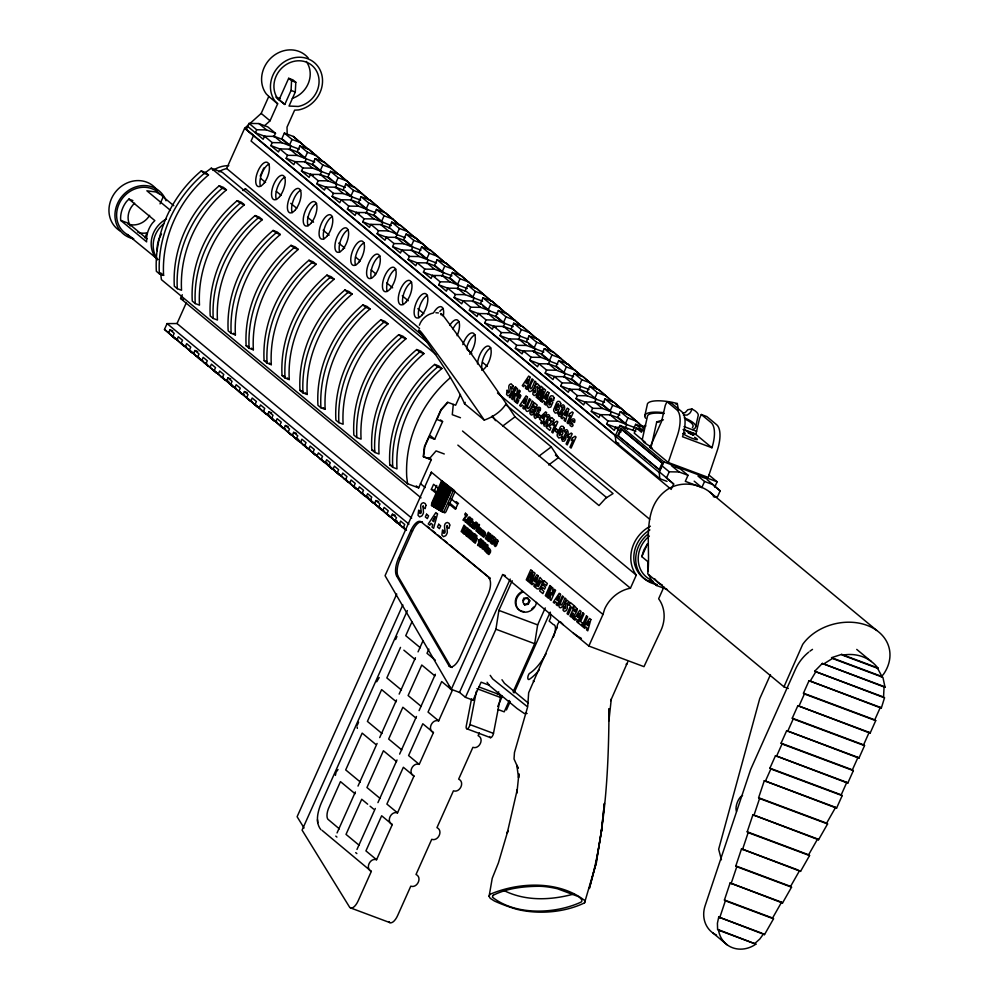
<?xml version="1.0" encoding="UTF-8"?>
<svg xmlns="http://www.w3.org/2000/svg" width="999" height="999" viewBox="0 0 999 999"><rect width="100%" height="100%" fill="white"/><g stroke="black" fill="none" stroke-linecap="round" stroke-linejoin="round"><path stroke-width="1.5" d="M320.841 829.645C314.885 822.127 317.894 811.325 321.178 803.271L407.367 610.576M608.866 719.28L609.015 708.691C608.716 768.993 605.706 830.181 589.31 888.523L596.391 862.374L601.61 829.744L604.407 803.371L601.248 832.417L601.61 829.744L595.766 864.834L596.391 862.374L584.552 902.859C564.572 912.562 537.986 914.747 516.096 909.115A55.807 12.85 14.1 0 1 494.393 900.998L490.259 898.351L489.085 896.39L492.232 878.296L498.414 862.886L507.929 830.594L507.205 833.178L517.295 789.422L516.908 793.044L518.893 773.813L518.543 777.734L516.808 765.172M608.891 720.878L611.288 699.05M288.674 78.297L292.919 79.883L295.804 82.28L295.292 92.033L289.023 106.056L298.264 106.456A24.026 21.516 -50.3 0 0 318.356 75.674A24.026 21.516 -50.3 0 0 287.15 63.998A24.026 21.516 -50.3 0 0 277.884 98.839L284.79 104.47L291.059 90.447L291.558 80.694L288.674 78.297L279.083 99.738M884.502 697.839L883.553 697.04L884.09 686.538L822.339 663.436L814.672 671.278L884.502 697.839L881.305 708.141L809.04 680.681L803.458 693.181L804.407 693.968L875.711 720.641L870.129 733.141L797.864 705.681L792.269 718.181L793.218 718.968L864.535 745.641L858.94 758.141L786.675 730.681L781.093 743.181L782.042 743.968L853.346 770.641L847.764 783.141L775.499 755.681L769.904 768.181L770.853 768.968L842.169 795.641L836.575 808.141L764.31 780.681L758.616 797.726L759.565 798.513L827.572 823.95L818.556 839.759L752.921 814.772L747.215 831.817L748.164 832.604L809.552 855.569L800.549 871.378L741.52 848.863L735.826 865.921L736.775 866.707L791.533 887.187L782.529 902.996L730.119 882.966L724.425 900.012L725.374 900.798L773.526 918.805L764.51 934.614L718.731 917.057L717.419 923.226L717.594 929.382L718.543 930.169L755.881 944.13L717.594 929.382M441.67 480.781L441.483 483.191L452.559 489.81A2.485 1.049 -69.5 0 1 452.397 492.744L444.455 510.514A2.51 1.074 -69.5 0 1 442.582 512.087L431.518 505.469L431.705 503.059L441.67 480.781L454.345 490.472A2.485 1.049 -69.5 0 1 454.183 493.419L446.241 511.176A2.51 1.074 -69.5 0 1 444.38 512.749L442.195 510.951M335.402 775.386L336.051 772.202L338.024 769.53M644.742 416.121L647.265 404.782A26.074 7.355 12.6 0 1 672.627 402.397L677.31 403.521L678.446 410.202M453.296 404.47L452.272 414.672L460.477 417.744M489.423 685.289L481.118 682.18L473.064 700.187L465.459 697.339L495.929 629.22L498.888 610.401L512.187 580.681M513.099 691.97L534.677 643.718L537.649 624.887L545.242 607.916M473.064 700.187L471.516 698.9L466.246 726.111A3.696 1.573 -69.5 0 0 467.432 728.771A3.696 1.573 -69.5 0 0 469.942 724.587L476.386 691.271M489.697 736.525A3.696 1.573 -69.5 0 0 491.471 737.262A3.696 1.573 -69.5 0 0 493.481 733.391L500.424 697.452A3.696 1.573 -69.5 0 0 499.25 694.792M651.448 445.629L656.743 421.89L663.411 419.805M695.754 426.461L698.276 415.122A26.074 7.355 12.6 0 0 694.792 410.651L691.882 408.953L687.824 409.727L685.289 412.512L682.654 413.249M584.552 902.859L585.027 900.748C559.165 880.394 519.03 881.842 489.922 894.367L489.085 896.39M711.925 447.752L695.841 434.403L699.6 418.294L701.298 414.498L706.83 416.571L716.658 424.725A26.523 11.276 -69.5 0 1 717.145 450.824L708.154 477.397L668.269 462.487L649.974 447.315L661.638 421.241L665.259 405.457L666.957 401.66L671.902 403.509L681.743 411.663A26.523 11.276 -69.5 0 1 683.104 434.927L682.529 436.75L711.925 447.752L712.499 445.929A26.523 11.276 -69.5 0 0 711.138 422.652L701.298 414.498M430.532 474.862L431.356 472.177L602.971 614.46L588.848 646.041L643.98 666.658L661.088 630.094A33.279 29.795 -50.3 0 0 658.641 598.751L663.91 586.975M602.971 614.46L604.67 608.99A33.279 29.795 -50.3 0 1 630.431 588.199L636.288 575.112A33.279 29.795 -50.3 0 1 650.361 526.186M641.795 556.63L643.868 549.925L647.527 543.806L641.795 556.63L648.126 561.888A27.373 24.513 -50.3 0 0 648.126 571.391M357.242 725.274L358.591 722.252M376.698 681.793L379.183 677.534M395.579 639.56L396.94 636.525M719.68 917.844L725.374 900.798M731.068 883.753L736.775 866.707M742.469 849.662L748.164 832.604M753.87 815.559L759.565 798.513M668.269 462.487L677.272 435.901A26.523 11.276 -69.5 0 0 676.785 409.802L666.957 401.66M419.368 325.224C421.441 319.093 426.96 314.335 433.291 313.037M610.639 700.724L627.734 661.95M788.336 688.461L783.953 686.825L802.684 644.392A47.54 36.551 -13.9 0 1 867.132 625.386A47.54 36.551 -13.9 0 1 883.303 674.537L881.081 676.698M557.03 627.409L528.658 692.744L527.709 706.693L514.46 752.534L514.023 758.965L518.181 768.293L517.257 766.208M144.867 237.824L146.741 233.629M160.04 203.883L163.174 196.903L161.239 194.942L155.856 191.983L146.865 190.797L170.454 210.352M218.831 171.865A33.279 29.795 -50.3 0 1 222.59 169.818L226.648 168.494L244.63 128.297L261.189 113.424L268.781 96.453L266.159 93.794A27.735 24.825 -50.3 0 1 272.327 56.756A27.735 24.825 -50.3 0 1 308.304 58.104M671.266 489.423L251.086 141.034L253.496 135.652L246.366 129.458L249.063 123.414L258.903 123.564L267.832 126.91L275.499 133.267L273.876 136.888M177.847 339.822L175.3 338.873L164.473 329.42L167.083 323.601L177.023 323.539L411.688 518.106M421.016 497.852L180.594 298.501L182.28 294.742M275.499 133.267L266.558 129.92L256.718 129.77L255.369 132.78L265.534 136.588M175.3 338.873L168.606 332.842L169.955 329.82L172.79 330.881M177.023 323.539L186.164 303.097M186.189 346.74L183.641 345.791L172.827 336.338L174.176 333.316L169.955 329.82M264.585 125.699L270.055 120.792L277.647 103.809L275.025 101.149A27.735 24.825 -50.3 0 1 285.702 60.951A27.735 24.825 -50.3 0 1 321.715 74.425A27.735 24.825 -50.3 0 1 298.539 109.94L294.618 110.165L287.025 127.135L287.163 134.141M299.225 149.188L282.043 142.757L274.388 136.401L264.548 136.251L263.199 139.273L247.877 126.573M183.641 345.791L176.948 339.76L178.297 336.738L182.517 340.234L181.169 343.256L191.983 352.709L194.543 353.658M304.67 162.425L306.293 158.804L298.639 152.447L289.698 149.101L279.857 148.951L278.509 151.973L270.854 145.617L272.203 142.607L282.043 142.757M260.177 176.111L263.836 167.944M191.983 352.709L185.29 346.678L186.651 343.656L190.772 347.078L189.423 350.1L200.237 359.553L202.797 360.502M281.668 139.136L284.365 133.092L293.294 136.438L307.642 148.814L293.294 136.438M200.237 359.553L193.544 353.521L194.905 350.499L197.727 351.561M284.365 133.092L292.02 139.448L289.323 145.479L282.754 140.035M289.36 149.725L290.971 146.104L283.316 139.748L273.401 136.039M319.992 175.125L321.616 171.503L313.948 165.147L305.02 161.801L295.18 161.651L293.831 164.673L286.176 158.317L287.525 155.307L297.365 155.457L314.71 162.025M197.677 356.943L208.491 366.396L197.677 356.943L199.026 353.921L194.905 350.499M201.798 360.364L203.159 357.342L207.28 360.764L205.931 363.786L216.746 373.239L205.931 363.786M297.14 151.973L299.85 145.929L308.778 149.276L323.127 161.651L308.778 149.276M210.065 367.207L211.413 364.185L215.534 367.62L214.186 370.629L225 380.082L228.833 381.518M299.85 145.929L307.505 152.285L304.807 158.317L298.239 152.872M335.302 187.824L336.925 184.203L329.27 177.847L320.329 174.513L310.502 174.35L309.141 177.372L301.486 171.016L302.834 168.007L312.675 168.157L321.616 171.503M225 380.082L218.319 374.051L219.668 371.041L223.788 374.463L222.44 377.472L233.254 386.925L235.814 387.887M324.101 161.975L338.449 174.35L324.101 161.975L315.16 158.629L312.462 164.673L319.031 170.117M315.16 158.629L322.827 164.985L320.117 171.016L328.609 174.188M233.254 386.925L226.573 380.906L227.922 377.884L230.744 378.933M350.624 200.524L352.247 196.903L344.58 190.547L335.652 187.213L325.811 187.05L324.463 190.072L316.808 183.716L318.157 180.707L327.997 180.856L345.342 187.425M244.068 394.73L241.508 393.768L230.694 384.328L232.043 381.306L227.922 377.884M339.41 174.675L353.758 187.05L339.41 174.675L330.482 171.328L327.784 177.372L331.056 180.095M241.508 393.768L234.827 387.749L236.176 384.727L240.297 388.149L238.948 391.171L249.775 400.611L252.322 401.573M335.439 183.716L338.137 177.685L330.482 171.328M249.775 400.611L243.082 394.593L244.43 391.571L247.252 392.632M365.946 213.224L367.557 209.603L359.902 203.247L350.974 199.912L341.134 199.75L339.785 202.772L332.118 196.416L333.466 193.406L343.306 193.556L352.247 196.903M246.703 397.59L257.517 407.043L246.703 397.59L248.052 394.58L244.43 391.571M343.094 190.072L345.791 184.028L354.732 187.375L369.081 199.75L354.732 187.375M250.836 401.011L252.185 398.002L256.393 401.498L255.045 404.508L265.859 413.961L269.693 415.397M360.651 200.125L350.749 196.416L353.459 190.384L345.791 184.028M381.793 224.713L382.879 222.302L375.224 215.946L366.283 212.612L356.443 212.45L355.095 215.472L347.44 209.128L348.788 206.106L358.629 206.256L375.974 212.824M265.859 413.961L259.178 407.929L260.527 404.92L264.747 408.416L263.386 411.426L274.213 420.879L276.76 421.84M361.114 196.728L358.416 202.772L366.071 209.116L368.768 203.084L361.114 196.728L370.042 200.075L384.403 212.45L370.042 200.075M274.213 420.879L267.52 414.86L268.868 411.838L271.703 412.887M285.015 428.683L282.467 427.722L271.641 418.281L273.002 415.259L268.868 411.838M395.641 237.849L397.265 234.228L389.598 227.872L380.669 224.538L370.829 224.375L369.48 227.397L362.749 221.828L364.111 218.806L373.938 218.956L391.296 225.524M282.467 427.722L275.774 421.703L277.123 418.681L281.256 422.102L279.895 425.124L290.721 434.565L293.269 435.527M385.364 212.775L399.712 225.15L385.364 212.775L376.436 209.428L373.726 215.472L378.109 219.093M290.721 434.565L284.028 428.546L285.377 425.524L288.212 426.585M381.393 221.815L384.091 215.784L376.436 209.428M301.523 442.37L298.976 441.421L288.162 431.968L289.51 428.946L285.377 425.524M411.126 250.687L412.749 247.065L405.082 240.709L396.153 237.375L386.313 237.213L384.965 240.235L377.135 233.754L378.484 230.732L388.324 230.881L397.265 234.228M298.976 441.421L292.282 435.389L293.631 432.367L296.466 433.429M389.048 228.172L391.745 222.128L400.686 225.474L415.035 237.849L400.686 225.474M309.777 449.213L307.23 448.264L296.416 438.811L297.764 435.789L293.631 432.367M307.23 448.264L300.537 442.232L301.885 439.21L306.019 442.632L304.67 445.654L315.484 455.107L304.67 445.654M405.194 237.7L396.703 234.515L399.413 228.484L391.745 222.128M426.61 263.524L428.221 259.902L420.567 253.546L411.638 250.212L401.798 250.05L400.449 253.072L392.619 246.591L393.968 243.569L403.808 243.719L420.991 250.15M308.791 449.075L310.14 446.053L314.273 449.475L312.924 452.497L323.738 461.95L327.572 463.386M406.131 234.053L403.434 240.097L411.089 246.441L413.786 240.409L406.131 234.053L415.06 237.4L429.42 249.775L415.06 237.4M323.738 461.95L317.045 455.919L318.394 452.897L322.527 456.318L321.178 459.34L331.993 468.793L334.54 469.742M441.92 276.224L443.544 272.602L435.889 266.246L426.948 262.912L417.107 262.749L415.759 265.771L408.104 259.428L409.453 256.406L419.293 256.556L436.476 262.987M430.544 250.237L444.892 262.612L430.544 250.237L421.615 246.89L418.918 252.934L425.474 258.379M331.993 468.793L325.299 462.762L326.648 459.752L330.282 462.749L328.921 465.771L339.747 475.224L328.921 465.771M426.573 259.278L429.27 253.247L421.615 246.89M333.054 469.193L334.403 466.171L338.624 469.667L337.275 472.689L348.089 482.142L350.637 483.091M457.242 288.923L458.866 285.302L451.198 278.946L442.27 275.612L432.43 275.449L431.081 278.471L423.426 272.128L424.775 269.106L434.615 269.255L443.544 272.602M437.1 259.728L434.39 265.771L442.058 272.115L444.755 266.084L437.1 259.728L446.029 263.074L460.377 275.449L446.029 263.074M348.089 482.142L341.396 476.111L342.744 473.089L346.965 476.585L345.617 479.607L356.431 489.06L345.617 479.607M349.737 483.029L351.099 480.007L355.219 483.429L353.871 486.451L364.685 495.904L368.519 497.34M472.552 301.623L474.175 298.002L466.521 291.646L457.579 288.311L447.752 288.149L446.391 291.171L438.736 284.827L440.084 281.805L449.925 281.955L467.27 288.524M469.13 282.705L475.699 288.149L461.351 275.774L452.41 272.427L449.712 278.471L454.083 282.105M364.685 495.904L357.992 489.872L359.353 486.85L363.474 490.272L362.125 493.294L372.939 502.747L375.499 503.696M457.367 284.815L460.077 278.783L452.41 272.427M487.874 314.323L489.498 310.701L481.83 304.345L472.902 301.011L463.061 300.849L461.713 303.871L454.058 297.527L455.407 294.505L465.247 294.655L482.592 301.223M372.939 502.747L366.246 496.715L367.607 493.706L371.728 497.127L370.379 500.137L381.193 509.59L383.753 510.551M465.034 291.171L467.732 285.127L476.66 288.474L491.008 300.849L476.66 288.474M381.193 509.59L374.513 503.558L375.861 500.549L378.683 501.598M392.008 517.395L389.448 516.433L378.633 506.993L379.982 503.971L375.861 500.549M467.732 285.127L475.387 291.483L472.689 297.527L470.504 295.704M503.184 327.023L504.807 323.401L497.152 317.045L488.224 313.711L478.384 313.549L477.035 316.571L469.368 310.227L470.716 307.205L480.556 307.355L489.498 310.701M389.448 516.433L382.767 510.414L384.116 507.392L388.236 510.814L386.888 513.836L397.702 523.276L400.262 524.238M480.344 303.871L483.041 297.827L491.983 301.174L506.331 313.549L491.983 301.174M397.702 523.276L391.021 517.257L392.37 514.235L395.192 515.297M497.902 313.923L487.999 310.227L490.709 304.183L483.041 297.827M395.142 520.679L405.956 530.119L395.142 520.679L396.491 517.657L392.37 514.235M518.506 339.722L520.129 336.101L512.475 329.745L503.533 326.411L493.693 326.248L492.345 329.27L484.69 322.927L486.038 319.905L495.879 320.055L513.224 326.623M444.268 453.971L436.063 450.911L429.183 458.903L423.526 456.793L424.75 446.678L429.021 437.137L434.677 439.248L442.569 421.615L440.497 419.905M399.275 524.1L400.624 521.078L404.745 524.5L403.396 527.522L405.631 529.532M163.586 275.374L159.353 273.788L156.356 271.303A115.085 103.047 -50.3 0 1 201.261 170.916L205.494 172.502L208.491 174.975A115.085 103.047 -50.3 0 0 163.586 275.374L160.589 272.889L161.413 279.645L407.555 483.741L418.668 487.887L431.318 459.59L428.921 457.592M460.439 394.505L455.631 405.232L447.577 402.222L440.909 409.752L424.488 446.453L423.264 456.58L431.318 459.59M507.292 313.873L521.64 326.248L507.292 313.873L498.364 310.527L495.666 316.571L501.136 321.104M431.356 472.177L385.065 575.674L451.311 689.347L459.503 692.407L465.459 697.339M503.321 322.927L506.018 316.883L498.364 310.527M450.799 666.795L449.225 666.208L396.653 575.998A15.934 6.781 -69.5 0 1 398.551 558.141L410.989 530.357A13.636 5.794 -69.5 0 1 420.941 521.715L422.502 522.302A13.636 5.794 -69.5 0 0 412.55 530.931L400.124 558.728A15.934 6.781 -69.5 0 0 398.226 576.585L450.799 666.795A14.098 5.994 -69.5 0 0 452.235 667.482M437.087 494.068L431.356 489.31L433.603 484.29L439.335 489.048M533.828 352.422L535.439 348.801L527.784 342.457L518.856 339.111L509.015 338.961L507.667 341.97L499.999 335.627L501.361 332.605L511.188 332.754L528.546 339.323M436.788 492.382L434.49 490.484L436.738 485.464M431.518 505.469L441.483 483.191M522.614 326.573L536.962 338.948L522.614 326.573L513.686 323.226L510.976 329.27L513.161 331.081M432.217 505.894L442.182 483.603M432.679 506.056L442.644 483.778M433.129 506.431L443.094 484.153M433.591 506.605L443.556 484.328M434.041 506.98L444.006 484.702M434.503 507.155L444.468 484.877M434.952 507.517L444.917 485.239M396.74 593.993L297.103 816.72L304.046 827.971M435.414 507.692L445.379 485.414M435.864 508.066L445.829 485.789M436.326 508.241L446.291 485.964M436.775 508.616L446.74 486.338M437.237 508.791L447.202 486.501M437.687 509.153L447.652 486.875M438.149 509.328L448.114 487.05M438.598 509.702L448.563 487.425M439.061 509.877L449.026 487.599M439.51 510.252L449.475 487.962M439.972 510.427L449.937 488.136M440.422 510.789L450.387 488.511M518.643 335.627L521.341 329.583L513.686 323.226M440.884 510.964L450.849 488.686M441.333 511.338L451.298 489.06M441.795 511.513L451.76 489.235M548.201 364.348L549.825 360.726L542.17 354.383L533.241 351.036L523.401 350.886L522.052 353.896L515.322 348.326L516.67 345.304L526.51 345.454L535.439 348.801M402.834 604.857L302.073 830.119L349.425 906.905A10.964 4.658 -69.5 0 0 358.191 900.786L371.328 871.415L322.04 830.319M526.298 341.97L528.995 335.939L537.937 339.273L552.285 351.648L537.937 339.273M543.856 352.023L533.953 348.326L536.65 342.282L528.995 335.939M400.512 647.389L386.85 677.921L401.436 690.009M412 621.703L405.744 635.689L420.329 647.777M563.686 377.185L565.309 373.564L557.654 367.22L548.713 363.873L538.886 363.723L537.524 366.733L529.707 360.252L531.056 357.23L540.896 357.38L549.825 360.726M553.246 351.973L567.594 364.348L553.246 351.973L544.318 348.639L541.608 354.67L548.176 360.115M337.05 832.929L355.382 791.945M358.004 786.088L377.085 743.443M379.707 737.587L396.541 699.949M399.15 694.093L415.434 657.717M418.044 651.86L423.064 640.634M544.318 348.639L551.972 354.982L549.275 361.026L557.754 364.198M579.17 390.022L580.794 386.401L573.139 380.057L564.198 376.71L554.358 376.561L553.009 379.57L545.192 373.089L546.54 370.067L556.381 370.217L573.551 376.648M428.883 649.113L427.01 653.309L435.352 660.227M575.412 370.829L581.98 376.273L567.632 363.898L558.703 360.564L555.993 366.596L559.278 369.318M558.703 360.564L566.358 366.908L563.661 372.952L561.463 371.128M594.492 402.722L596.103 399.101L588.448 392.757L579.52 389.41L569.68 389.26L568.331 392.27L560.664 385.926L562.025 382.904L571.853 383.054L589.035 389.485M356.98 849.45L375.312 808.466M377.934 802.622L397.015 759.964M399.625 754.108L416.471 716.47M419.081 710.626L435.352 674.238M583.116 376.735L597.464 389.111L583.116 376.735L574.175 373.401L571.478 379.433L576.947 383.966M579.133 385.789L581.843 379.745L574.175 373.401M609.802 415.422L611.425 411.8L603.771 405.457L594.83 402.11L585.002 401.96L583.641 404.97L575.986 398.626L577.335 395.604L587.175 395.766L604.52 402.322M451.311 689.347L502.647 574.562L505.382 575.586M376.573 859.714L392.282 824.587L381.655 815.771L365.934 850.898L376.573 859.714C370.13 857.467 364.81 868.418 371.328 871.415M397.515 812.874L413.973 776.073L403.346 767.269L386.888 804.07L397.515 812.874C391.071 810.626 385.764 821.578 392.282 824.587M419.218 764.372L433.429 732.592L422.802 723.776L408.591 755.556L419.218 764.372C412.774 762.125 407.455 773.076 413.973 776.073M438.673 720.878L452.322 690.359L441.695 681.543L428.047 712.075L438.673 720.878C432.23 718.631 426.91 729.582 433.429 732.592M598.601 389.573L612.949 401.948L598.601 389.573L589.66 386.238L586.962 392.27L589.148 394.093M459.503 692.407L510.202 579.045M594.617 398.626L597.315 392.582L589.66 386.238M625.124 428.121L626.748 424.5L619.08 418.156L610.152 414.81L600.312 414.66L598.963 417.669L591.308 411.326L592.657 408.304L602.497 408.466L619.842 415.022M604.982 398.938L602.272 404.97L609.939 411.326L612.637 405.282L604.982 398.938L613.91 402.272L628.259 414.647L613.91 402.272M522.739 600.574L523.738 598.339L526.048 597.902M527.834 598.214L524.375 598.863L522.877 602.21L524.837 604.907L528.296 604.245L529.795 600.899L527.197 597.689L529.795 600.899M619.842 427.422L615.634 427.36L614.285 430.382L606.618 424.026L607.966 421.004L617.807 421.166L626.748 424.5M524.837 604.907L524.2 604.383L527.672 603.721L529.17 600.374M617.594 417.669L620.292 411.638L629.233 414.972L643.581 427.347L641.395 425.537M479.358 732.866L478.121 735.639C484.64 738.636 479.32 749.587 472.889 747.339L458.666 779.12C465.184 782.13 459.865 793.081 453.434 790.833L436.963 827.634C443.481 830.631 438.174 841.583 431.73 839.335L416.021 874.462C422.54 877.472 417.22 888.423 410.776 886.175L397.639 915.546A10.964 4.658 -69.5 0 1 388.873 921.665M497.502 694.542L498.738 691.783M667.032 481.381L659.864 478.708L615.921 442.27L615.272 436.039L619.992 425.474L635.801 431.393M617.757 435.539L659.752 470.079L617.757 435.539L620.791 428.746L621.403 428.983L662.787 463.286L660.351 468.718M618.369 435.764L621.403 428.983M497.727 706.468L502.322 696.191M620.292 411.638L627.959 417.982L625.249 424.026L635.152 427.722M509.29 700.486L504.208 711.837L497.864 709.465M506.443 709.964L510.239 701.46M514.048 692.956L550.174 612.187M632.916 430.369L635.614 424.338L643.269 427.197M642.245 430.269L636.475 428.109L634.228 433.129L645.541 442.52M644.417 425.661L645.716 426.136L645.466 425.337L644.417 425.661L641.47 432.242L636.475 428.109M659.128 469.842L662.175 463.061L620.791 428.746M659.864 478.708L659.203 472.465L663.935 461.913L619.992 425.474M671.865 488.074L673.676 484.04L666.533 477.847L669.243 471.803L679.083 471.965L688.011 475.299L685.314 481.343L701.835 487.524L704.545 481.481L697.976 476.048M714.735 487.075L717.095 481.793L708.791 474.9M706.905 479.383L720.167 490.859L717.557 496.678L713.298 496.703M770.466 674.65L759.702 698.713L718.656 849.25L721.428 859.789M765.259 781.468L770.853 768.968M776.448 756.468L782.042 743.968M787.624 731.468L793.218 718.968M798.813 706.468L804.407 693.968M842.169 795.641L841.22 794.842L846.802 782.342L775.499 755.681M853.346 770.641L852.397 769.842L857.991 757.354L786.675 730.681M864.535 745.641L863.586 744.854L869.167 732.354L797.864 705.681M875.711 720.641L874.762 719.854L880.356 707.354L809.04 680.681M441.233 314.997A6.169 0.712 53.1 0 1 441.333 313.848A6.169 0.712 53.1 0 1 445.104 318.194A328.309 37.775 53.1 0 1 506.218 403.633C501.361 411.538 492.932 417.082 484.278 420.092L464.535 403.721L465.234 402.36M773.526 918.805L772.577 918.019L781.58 902.209L730.119 882.966M791.533 887.187L790.584 886.4L799.6 870.591L800.549 871.378M809.552 855.569L808.603 854.782L817.607 838.973L752.921 814.772M827.572 823.95L826.623 823.164L835.626 807.342L764.31 780.681M810.002 681.468L815.621 672.077M447.839 402.435L441.171 409.965L436.913 419.493L442.569 421.615M128.896 199.088L126.511 201.536A26.224 23.489 -50.3 0 0 120.667 220.379L146.616 241.883A26.224 23.489 -50.3 0 1 152.447 223.052L154.845 220.604L128.896 199.088L132.879 200.574M754.932 943.343L759.764 939.072L763.561 933.828L764.51 934.614M243.207 190.609L245.542 188.848L425.487 338.049M502.772 426.011L515.022 416.82L551.273 446.89L558.441 457.642L548.651 464.985M539.035 456.068L551.273 446.89M205.494 172.502L211.251 168.207L222.365 172.365L426.486 341.608M243.119 190.372L245.542 188.848M823.288 664.223L832.479 658.466L882.904 677.322L885.039 687.324L822.339 663.436M675.848 404.096L677.31 403.521M841.62 654.395L831.53 657.679L881.955 676.535L877.272 667.719L841.62 654.395L842.569 655.182A42.058 37.662 -50.3 0 1 878.221 668.518L877.272 667.719M574.2 893.943C551.123 900.261 525.711 901.485 503.808 890.459M656.593 421.903L656.743 421.89A23.389 6.593 12.6 0 1 659.415 422.053M527.11 713.473L524.275 713.473L517.107 708.553L489.423 685.589L487.1 682.255M435.901 312.762L438.411 312.924M683.378 415.072L687.112 415.06L689.547 413.436A9.553 6.069 88.6 0 0 691.882 408.953M280.157 98.701L275.911 97.115L284.79 104.47M291.558 80.694L295.804 82.28M291.059 90.447L295.292 92.033M292.02 139.448L300.961 142.782M307.505 152.285L316.433 155.619M270.854 145.617L281.019 149.425M322.827 164.985L331.755 168.319M338.137 177.685L347.078 181.019M286.176 158.317L296.328 162.125M301.486 171.016L313.099 175.362M353.459 190.384L362.387 193.719M368.768 203.084L377.709 206.418M316.808 183.716L326.973 187.525M332.118 196.416L342.282 200.225M384.091 215.784L393.019 219.118M347.44 209.128L359.053 213.461M399.413 228.484L408.341 231.818M413.786 240.409L422.727 243.744M362.749 221.828L371.466 225.075M377.135 233.754L387.3 237.55M429.27 253.247L438.211 256.581M201.261 170.916L204.258 173.401L208.491 174.975M392.619 246.591L402.784 250.387M444.755 266.084L453.683 269.418M219.218 185.802L223.451 187.387L226.448 189.872A115.085 103.047 -50.3 0 0 181.543 290.259L177.298 288.674L174.313 286.189A115.085 103.047 -50.3 0 1 219.218 185.802L222.203 188.287L226.448 189.872M460.077 278.783L469.006 282.118M408.104 259.428L418.269 263.224M443.469 272.652L451.96 275.824M237.175 200.687L241.408 202.273L244.393 204.758A115.085 103.047 -50.3 0 0 199.488 305.145L195.255 303.559L192.27 301.074A115.085 103.047 -50.3 0 1 237.175 200.687L240.16 203.172L244.393 204.758M423.426 272.128L435.04 276.461M475.387 291.483L484.328 294.817M255.12 215.572L259.365 217.158L262.35 219.643A115.085 103.047 -50.3 0 0 217.445 320.03L213.212 318.444L210.215 315.959A115.085 103.047 -50.3 0 1 255.12 215.572L258.117 218.057L262.35 219.643M438.736 284.827L447.452 288.087M490.709 304.183L499.637 307.53M506.018 316.883L514.96 320.229M454.058 297.527L464.21 301.323M273.077 230.457L277.31 232.043L280.307 234.528A115.085 103.047 -50.3 0 0 235.402 334.915L231.169 333.329L228.172 330.856A115.085 103.047 -50.3 0 1 273.077 230.457L276.074 232.942L280.307 234.528M469.368 310.227L479.532 314.023M521.341 329.583L530.269 332.929M291.034 245.354L295.267 246.928L298.264 249.413A115.085 103.047 -50.3 0 0 253.359 349.8L249.113 348.214L246.129 345.741A115.085 103.047 -50.3 0 1 291.034 245.354L294.018 247.827L298.264 249.413M484.69 322.927L496.303 327.272M536.65 342.282L545.591 345.629M308.991 260.24L313.224 261.825L316.208 264.298A115.085 103.047 -50.3 0 0 271.303 364.685L267.07 363.099L264.086 360.627A115.085 103.047 -50.3 0 1 308.991 260.24L311.975 262.712L316.208 264.298M551.972 354.982L560.901 358.329M499.999 335.627L510.164 339.423M326.935 275.125L331.181 276.711L334.166 279.183A115.085 103.047 -50.3 0 0 289.26 379.57L285.027 377.997L282.03 375.512A115.085 103.047 -50.3 0 1 326.935 275.125L329.932 277.597L334.166 279.183M566.358 366.908L575.287 370.254M515.322 348.326L524.038 351.586M344.892 290.01L349.126 291.596L352.123 294.068A115.085 103.047 -50.3 0 0 307.217 394.468L302.984 392.882L299.987 390.397A115.085 103.047 -50.3 0 1 344.892 290.01L347.889 292.495L352.123 294.068M529.707 360.252L539.872 364.048M581.843 379.745L590.771 383.092M362.849 304.895L367.083 306.481L370.08 308.966A115.085 103.047 -50.3 0 0 325.174 409.353L320.929 407.767L317.944 405.282A115.085 103.047 -50.3 0 1 362.849 304.895L365.834 307.38L370.08 308.966M545.192 373.089L555.344 376.885M597.315 392.582L606.256 395.929M684.028 426.585L696.628 431.306M683.378 429.383L695.978 434.09M683.241 429.695L695.841 434.403M120.667 220.379L128.272 223.214L147.14 238.861M560.664 385.926L572.29 390.272M612.637 405.282L621.565 408.628M380.806 319.78L385.04 321.366L388.024 323.851A115.085 103.047 -50.3 0 0 343.119 424.238L338.886 422.652L335.889 420.167A115.085 103.047 -50.3 0 1 380.806 319.78L383.791 322.265L388.024 323.851M575.986 398.626L586.151 402.422M627.959 417.982L636.887 421.328M398.751 334.665L402.997 336.251L405.981 338.736A115.085 103.047 -50.3 0 0 361.076 439.123L356.843 437.537L353.846 435.052A115.085 103.047 -50.3 0 1 398.751 334.665L401.748 337.15L405.981 338.736M591.308 411.326L601.46 415.122M416.708 349.55L420.941 351.136L423.938 353.621A115.085 103.047 -50.3 0 0 379.033 454.008L374.8 452.422L371.803 449.95A115.085 103.047 -50.3 0 1 416.708 349.55L419.705 352.035L423.938 353.621M606.618 424.026L616.783 427.822M434.665 364.435L438.898 366.021L441.895 368.506A115.085 103.047 -50.3 0 0 396.99 468.893L392.744 467.307L389.76 464.835A115.085 103.047 -50.3 0 1 434.665 364.435L437.649 366.92L441.895 368.506M649.974 447.315L652.447 448.239M615.921 442.27L618.793 443.344M663.935 461.913L717.095 481.793M675.249 467.045L680.356 468.956L688.011 475.299M699.437 476.086L705.818 478.471M704.545 481.481L713.473 484.827M180.594 298.501L183.429 299.563M246.129 345.741L248.951 346.79M264.086 360.627L266.908 361.675M282.03 375.512L284.852 376.561M299.987 390.397L302.809 391.458M196.116 356.131L198.664 357.08M204.37 362.974L206.918 363.923M220.879 376.66L223.426 377.61M229.133 383.504L231.681 384.465M371.803 449.95L374.625 450.999M261.738 410.539L264.285 411.501M270.08 417.457L272.64 418.419M389.76 464.835L392.582 465.884M294.842 437.987L298.676 439.423M431.356 489.31L434.49 490.484M303.097 444.842L305.657 445.791M667.382 589.535L656.705 585.539L650.361 580.282L653.034 581.281M319.605 458.529L322.165 459.478M842.569 655.182L878.221 668.518M327.872 465.372L330.419 466.321M343.956 478.721L346.516 479.67M360.564 492.482L363.112 493.431M368.818 499.325L371.366 500.274M814.672 671.278L883.553 697.04M393.581 519.855L397.402 521.291M401.835 526.698L404.383 527.659M410.989 530.357L412.55 530.931M803.458 693.181L874.762 719.854M420.941 521.715L490.284 578.508L449.85 544.979M398.551 558.141L400.124 558.728M792.269 718.181L863.586 744.854M498.888 610.401L537.649 624.887M396.653 575.998L398.226 576.585M495.929 629.22L534.677 643.718M781.093 743.181L852.397 769.842M769.904 768.181L841.22 794.842M478.933 686.937L499.7 694.705M476.898 688.648L500.424 697.452M758.616 797.726L826.623 823.164M469.942 724.587L493.481 733.391M747.215 831.817L808.603 854.782M466.983 728.845L490.509 737.649M741.52 848.863L798.139 870.042M735.826 865.921L790.584 886.4M724.425 900.012L772.577 918.019M718.731 917.057L762.112 933.291M350.474 907.891L389.922 922.639M876.747 630.444L709.39 491.683C697.402 483.054 680.856 481.256 668.019 489.098C639.897 507.679 651.273 545.929 647.727 573.876L783.953 686.825M133.267 238.699L127.298 234.528L157.867 259.478M650.361 580.282L652.622 581.518M452.322 690.359L450.174 688.636L449.313 685.814M578.846 636.912L581.406 638.398M577.897 636.326L573.451 633.191M526.873 706.305L492.657 678.895L490.209 675.349M336.925 837.062L335.776 836.113M356.855 853.583L355.706 852.634M268.781 96.453L277.647 103.809M639.198 423.726L629.233 414.972M713.598 485.414L720.167 490.859M261.189 113.424L270.055 120.792M635.614 424.338L643.269 430.681M346.378 192.795L350.749 196.416M393.419 231.793L396.703 234.515M482.529 305.682L487.999 310.227M528.483 343.781L533.953 348.326M618.693 418.581L624.163 423.114M694.18 481.168L701.835 487.524M649.937 446.153L650.986 447.028L644.018 442.407L642.232 439.71L647.377 416.658A23.389 6.593 12.6 0 1 664.198 413.549M258.903 123.564L266.558 129.92M289.698 149.101L297.365 155.457M305.02 161.801L312.675 168.157M320.329 174.513L327.997 180.856M335.652 187.213L343.306 193.556M350.974 199.912L358.629 206.256M366.283 212.612L373.938 218.956M380.669 224.538L388.324 230.881M396.153 237.375L403.808 243.719M411.638 250.212L419.293 256.556M426.948 262.912L434.615 269.255M442.27 275.612L449.925 281.955M457.579 288.311L465.247 294.655M472.902 301.011L480.556 307.355M488.224 313.711L495.879 320.055M503.533 326.411L511.188 332.754M518.856 339.111L526.51 345.454M533.241 351.036L540.896 357.38M548.713 363.873L556.381 370.217M564.198 376.71L571.853 383.054M579.52 389.41L587.175 395.766M594.83 402.11L602.497 408.466M610.152 414.81L617.807 421.166M625.474 427.51L627.659 429.32M671.415 465.609L679.083 471.965M249.063 123.414L256.718 129.77M264.548 136.251L272.203 142.607M279.857 148.951L287.525 155.307M295.18 161.651L302.834 168.007M310.502 174.35L318.157 180.707M325.811 187.05L333.466 193.406M341.134 199.75L348.788 206.106M356.443 212.45L364.111 218.806M370.829 224.375L378.484 230.732M386.313 237.213L393.968 243.569M401.798 250.05L409.453 256.406M417.107 262.749L424.775 269.106M432.43 275.449L440.084 281.805M447.752 288.149L455.407 294.505M463.061 300.849L470.716 307.205M478.384 313.549L486.038 319.905M493.693 326.248L501.361 332.605M509.015 338.961L516.67 345.304M523.401 350.886L531.056 357.23M538.886 363.723L546.54 370.067M554.358 376.561L562.025 382.904M569.68 389.26L577.335 395.604M585.002 401.96L592.657 408.304M600.312 414.66L607.966 421.004M615.634 427.36L621.103 431.893M662.674 466.358L669.243 471.803M246.366 129.458L616.121 436.039M659.34 471.878L666.533 477.847M244.63 128.297L616.046 436.263M666.47 478.071L673.676 484.04M615.272 436.039L659.203 472.465M856.742 649.412L871.328 661.5M884.09 686.538L885.039 687.324M260.776 178.471L265.572 182.455M276.361 191.396L281.156 195.379M290.746 203.334L296.74 208.304M307.53 217.245L313.536 222.215M323.127 230.17L329.121 235.14M338.711 243.094L344.705 248.064M355.494 257.018L360.289 260.989M371.091 269.942L375.886 273.913M386.675 282.867L392.669 287.837M402.26 295.791L408.254 300.761M417.844 308.716L423.838 313.686M467.008 349.475L471.803 353.459M482.592 362.4L487.4 366.383M880.356 707.354L881.305 708.141M226.648 168.494L419.592 328.484M497.502 393.069L649.7 519.268M505.731 404.595L613.061 493.581L605.781 498.139L599 505.544L491.683 416.558M211.251 168.207L435.789 354.383M555.444 455.157L606.718 497.664M869.167 732.354L870.129 733.141M857.991 757.354L858.94 758.141M462.512 431.019L636.288 575.112M163.174 196.903L173.789 205.694M457.854 445.104L630.431 588.199M430.544 435.826L434.677 439.248M846.802 782.342L847.764 783.141M835.626 807.342L836.575 808.141M456.231 501.623L458.516 503.521M450.799 498.551L457.679 504.258L455.432 509.278L448.551 503.571M449.4 502.834L456.268 508.541M420.442 483.616L425.237 487.599M233.404 333.266L235.402 334.915M251.361 348.151L253.359 349.8M269.318 363.037L271.303 364.685M287.262 377.922L289.26 379.57M305.219 392.807L307.217 394.468M323.177 407.692L325.174 409.353M416.258 485.901L418.668 487.887M502.647 574.562L588.848 646.041M817.607 838.973L818.556 839.759M523.738 598.339L524.375 598.863M527.672 603.721L528.296 604.245M427.26 526.248L429.645 528.221M432.018 530.194L435.589 533.154M437.962 535.114L441.533 538.074M443.906 540.047L447.477 543.006M167.083 323.601L408.928 524.138M164.473 329.42L168.606 332.842M172.827 336.338L176.948 339.76M181.169 343.256L185.29 346.678M189.423 350.1L193.544 353.521M214.186 370.629L218.319 374.051M222.44 377.472L226.573 380.906M230.694 384.328L234.827 387.749M238.948 391.171L243.082 394.593M255.045 404.508L259.178 407.929M263.386 411.426L267.52 414.86M271.641 418.281L275.774 421.703M279.895 425.124L284.028 428.546M288.162 431.968L292.282 435.389M296.416 438.811L300.537 442.232M312.924 452.497L317.045 455.919M321.178 459.34L325.299 462.762M337.275 472.689L341.396 476.111M353.871 486.451L357.992 489.872M362.125 493.294L366.246 496.715M370.379 500.137L374.513 503.558M378.633 506.993L382.767 510.414M386.888 513.836L391.021 517.257M403.396 527.522L406.493 530.082M781.58 902.209L782.529 902.996M528.309 703.096L504.433 683.304L501.973 679.745M403.871 650.187L415.084 659.477M434.877 675.886L421.765 665.022L408.116 695.541L421.228 706.418M712.786 932.891L727.359 944.979M396.203 701.71L381.618 689.622L367.407 721.403L381.98 733.491M415.984 718.119L402.872 707.255L388.661 739.035L401.773 749.899M375.624 744.28L362.162 733.116L345.704 769.917L360.289 782.005M396.528 761.613L383.416 750.749L366.958 787.537L380.07 798.413M355.045 793.718L340.472 781.618L328.371 808.778A10.152 4.321 -69.5 0 0 327.822 819.168L339.36 828.87M367.682 804.195L361.725 799.25L346.016 834.377L359.116 845.241M370.067 806.168L373.638 809.128M567.632 363.898L573.201 368.918M461.351 275.774L468.032 281.805M563.249 624.737L560.439 621.753M709.39 491.683L714.872 496.84M506.218 403.633L515.022 416.82M492.332 415.859L495.529 420.654M357.105 726.872L357.355 728.383M407.555 483.741L406.743 476.985A115.085 103.047 -50.3 0 1 450.549 377.522M317.495 819.655L317.744 822.739M550.337 612.512L550.649 617.807L549.175 621.091L553.334 624.55A8.666 3.684 -69.5 0 1 554.832 632.567A44.893 19.081 -69.5 0 1 553.446 637M662.374 585.064A24.026 21.516 -50.3 0 1 654.807 578.883M649.862 581.555A30.007 26.873 -50.3 0 1 633.816 557.504A30.007 26.873 -50.3 0 1 649.887 529.92M657.317 584.515A30.007 26.873 -50.3 0 1 636.188 564.248A30.007 26.873 -50.3 0 1 647.951 534.165M650.461 579.707A27.373 24.513 -50.3 0 1 649.35 536.076M656.705 585.539A27.373 24.513 -50.3 0 1 649.163 575.237M736.475 811.375A9.241 3.934 -69.5 0 1 737.274 802.472A9.241 3.934 -69.5 0 1 742.557 795.429M755.881 944.13A26.598 23.814 -50.3 0 1 718.543 930.169M808.715 652.147A42.058 37.662 -50.3 0 0 795.416 669.38L750.686 769.38L705.107 905.768A26.598 23.814 -50.3 0 0 716.558 935.089M809.939 651.186A42.058 37.662 -50.3 0 1 812.499 649.387M694.567 437.275A8.292 1.099 24.1 0 1 694.467 439.123A8.292 1.099 24.1 0 1 682.879 433.541M683.928 432.817A8.292 1.099 24.1 0 1 685.339 433.216M684.29 417.869A26.074 7.355 12.6 0 1 692.407 429.545M645.654 418.244A26.074 7.355 12.6 0 1 663.498 412.649M686.325 419.78A23.389 6.593 12.6 0 1 692.369 427.522M464.535 403.721A111.925 12.875 53.1 0 0 419.293 331.443A6.169 0.712 53.1 0 1 419.393 330.294A6.169 0.712 53.1 0 1 423.164 334.653A328.309 37.775 53.1 0 1 484.278 420.092M534.065 681.543A3.746 1.598 -69.5 0 1 533.316 680.644M546.016 653.883A44.893 19.081 -69.5 0 1 529.208 673.638A3.746 1.598 -69.5 0 0 527.797 678.021A3.746 1.598 -69.5 0 0 529.42 679.27A50.562 21.503 -69.5 0 0 539.185 669.992M557.33 627.722A3.334 1.424 -69.5 0 1 557.779 624.1A3.334 1.424 -69.5 0 1 559.939 621.89M212.974 170.404A27.735 24.825 -50.3 0 1 228.821 165.684M306.243 61.439A24.026 21.516 -50.3 0 1 292.32 98.352M449.725 325.437A12.937 5.507 -69.5 0 1 458.429 320.891A12.937 5.507 -69.5 0 1 457.092 335.701M477.497 363.973A12.937 5.507 -69.5 0 1 485.502 346.953A12.937 5.507 -69.5 0 1 490.971 354.595A12.937 5.507 -69.5 0 1 482.017 370.267M462.849 344.63A12.937 5.507 -69.5 0 1 474.263 334.028A12.937 5.507 -69.5 0 1 469.717 354.195M433.891 312.3A12.937 5.507 -69.5 0 1 441.433 306.805A12.937 5.507 -69.5 0 1 443.269 316.221M449.225 666.208A14.098 5.994 -69.5 0 0 459.877 657.554L487.824 595.092A14.436 6.144 -69.5 0 0 488.723 577.922M533.628 607.03A11.089 9.928 -50.3 0 1 531.605 609.09M523.801 611.638A11.089 9.928 -50.3 0 1 515.309 603.009A11.089 9.928 -50.3 0 1 522.227 591.445M536.575 602.36A11.089 9.928 -50.3 0 1 519.567 610.339A11.089 9.928 -50.3 0 1 522.864 591.97M482.367 370.229A12.937 5.507 -69.5 0 1 483.491 357.754A12.937 5.507 -69.5 0 1 490.884 347.902M452.922 328.921A12.937 5.507 -69.5 0 1 459.203 321.628M466.496 348.364A12.937 5.507 -69.5 0 1 475.049 334.765M439.822 311.426A12.937 5.507 -69.5 0 1 443.369 308.491M418.993 317.694A12.937 5.507 -69.5 0 1 420.117 305.219A12.937 5.507 -69.5 0 1 427.522 295.354M403.159 304.558A12.937 5.507 -69.5 0 1 404.283 292.083A12.937 5.507 -69.5 0 1 411.675 282.218M387.312 291.421A12.937 5.507 -69.5 0 1 388.436 278.946A12.937 5.507 -69.5 0 1 395.841 269.093M371.478 278.284A12.937 5.507 -69.5 0 1 372.602 265.809A12.937 5.507 -69.5 0 1 379.995 255.956M355.632 265.16A12.937 5.507 -69.5 0 1 356.755 252.685A12.937 5.507 -69.5 0 1 364.16 242.819M308.117 225.749A12.937 5.507 -69.5 0 1 309.24 213.274A12.937 5.507 -69.5 0 1 316.633 203.409M323.951 238.886A12.937 5.507 -69.5 0 1 325.075 226.411A12.937 5.507 -69.5 0 1 332.48 216.546M339.797 252.023A12.937 5.507 -69.5 0 1 340.921 239.548A12.937 5.507 -69.5 0 1 348.314 229.683M276.423 199.488A12.937 5.507 -69.5 0 1 277.56 187A12.937 5.507 -69.5 0 1 284.952 177.148M292.27 212.612A12.937 5.507 -69.5 0 1 293.394 200.137A12.937 5.507 -69.5 0 1 300.799 190.285M260.589 186.351A12.937 5.507 -69.5 0 1 261.713 173.876A12.937 5.507 -69.5 0 1 269.118 164.011M159.353 273.788A115.085 103.047 -50.3 0 1 204.258 173.401M177.298 288.674A115.085 103.047 -50.3 0 1 222.203 188.287M195.255 303.559A115.085 103.047 -50.3 0 1 240.16 203.172M213.212 318.444A115.085 103.047 -50.3 0 1 258.117 218.057M231.169 333.329A115.085 103.047 -50.3 0 1 276.074 232.942M249.113 348.214A115.085 103.047 -50.3 0 1 294.018 247.827M267.07 363.099A115.085 103.047 -50.3 0 1 311.975 262.712M285.027 377.997A115.085 103.047 -50.3 0 1 329.932 277.597M302.984 392.882A115.085 103.047 -50.3 0 1 347.889 292.495M320.929 407.767A115.085 103.047 -50.3 0 1 365.834 307.38M338.886 422.652A115.085 103.047 -50.3 0 1 383.791 322.265M356.843 437.537A115.085 103.047 -50.3 0 1 401.748 337.15M374.8 452.422A115.085 103.047 -50.3 0 1 419.705 352.035M392.744 467.307A115.085 103.047 -50.3 0 1 437.649 366.92M157.243 250.699A26.224 23.489 -50.3 0 1 161.501 234.103M157.505 259.815A26.224 23.489 -50.3 0 1 166.396 219.006M146.578 232.904A18.257 16.346 -50.3 0 1 137.85 232.23M130.307 225.924A18.257 16.346 -50.3 0 1 134.628 203.209M127.822 234.84A26.224 23.489 -50.3 0 1 122.515 198.227A26.224 23.489 -50.3 0 1 159.565 193.656M149.638 215.334A18.257 16.346 -50.3 0 1 127.872 223.951M157.505 259.116A26.224 23.489 -50.3 0 1 163.861 223.651M133.766 238.811A28.009 25.075 -50.3 0 1 122.165 196.129A28.009 25.075 -50.3 0 1 166.046 200.762M120.342 231.069A28.009 25.075 -50.3 0 1 116.658 190.609A28.009 25.075 -50.3 0 1 156.943 189.935M540.884 581.68L538.349 586.638L537.712 586.188L540.184 580.656L540.884 581.68M469.405 519.942C469.58 521.316 467.969 525.037 466.608 522.939A2.235 0.949 -69.5 0 1 466.545 522.102C466.82 520.454 468.306 515.234 470.329 517.382A2.073 0.887 -69.5 0 1 470.304 518.606L470.154 519.143C469.33 516.982 467.794 518.918 469.405 519.942M538.811 412.187L537.499 416.745L535.264 418.494C531.68 415.859 536.763 404.258 540.372 407.879A3.509 1.486 -69.5 0 1 540.322 409.94L540.084 410.839L538.786 410.264L538.886 408.778L538.124 409.165L536.938 411.313L538.036 410.839L538.811 412.187M474.026 533.841L473.751 535.514L472.789 534.14L472.003 534.477L470.979 537.862A2.31 0.987 -69.5 0 0 471.378 538.099L472.152 535.626L473.314 536.588L472.09 539.335L470.779 539.597L469.967 538.698A2.91 1.236 -69.5 0 1 469.905 537.312L471.615 533.291A3.059 1.299 -69.5 0 1 472.377 532.604L474.026 533.841M554.033 397.827L553.583 400.649L552.085 400.212L551.723 398.226A2.335 0.999 -69.5 0 0 550.924 398.564L548.975 402.347L548.888 404.62A3.896 1.661 -69.5 0 0 549.562 405.02L550.711 403.808L549.862 403.109L550.874 400.849L552.834 402.472L550.761 407.105L548.551 407.542L547.052 405.532A4.883 2.073 -69.5 0 1 547.077 403.696L549.962 396.89A5.17 2.198 -69.5 0 1 551.248 395.741L553.034 395.979L554.033 397.827M560.751 403.384L560.289 406.218L558.803 405.769L558.429 403.796A2.335 0.999 -69.5 0 0 557.642 404.12L555.694 407.904L555.594 410.189A3.896 1.661 -69.5 0 0 556.268 410.589L557.417 409.378L556.568 408.666L557.579 406.406L559.552 408.042L557.479 412.674L555.257 413.111L553.758 411.089A4.883 2.073 -69.5 0 1 553.796 409.265L556.68 402.46A5.17 2.198 -69.5 0 1 557.966 401.311L559.752 401.548L560.751 403.384M564.223 428.259L563.761 431.081L562.275 430.644L561.9 428.658A2.335 0.999 -69.5 0 0 561.113 428.996L559.165 432.779L559.078 435.064A3.896 1.661 -69.5 0 0 559.74 435.464L560.889 434.24L560.039 433.541L561.051 431.281L563.024 432.904L560.951 437.55L558.728 437.987L557.242 435.964A4.883 2.073 -69.5 0 1 557.267 434.128L560.152 427.335A5.17 2.198 -69.5 0 1 561.438 426.173L563.224 426.411L564.223 428.259M481.081 530.494L479.72 533.916L480.394 534.477C484.14 530.581 480.831 528.546 480.119 527.847L479.483 527.322L477.397 531.98L478.084 532.554L479.857 529.395L478.558 532.942L479.233 533.516L481.081 530.494M484.49 533.329L483.129 536.738L483.803 537.3C487.549 533.404 484.24 531.368 483.528 530.669L482.892 530.144L480.806 534.815L481.481 535.377L483.266 532.217L481.968 535.776L482.642 536.338L484.49 533.329M489.585 550.574L488.224 553.995L488.911 554.557C492.644 550.661 489.335 548.626 488.623 547.927L487.999 547.402L485.914 552.072L486.588 552.634L488.361 549.475L487.062 553.034L487.749 553.596L489.585 550.574M425.899 505.269L425.174 508.666L423.651 507.717C422.502 501.785 423.451 510.814 423.464 512.824A4.533 1.923 -69.5 0 1 421.778 515.946L419.642 516.895L418.019 515.297L418.668 510.127L420.204 511.088L419.917 511.95A2.16 0.912 -69.5 0 0 419.792 513.474C423.951 514.073 417.232 503.983 423.451 502.672L425.287 503.583L425.899 505.269M449.75 525.049L449.026 528.446L447.502 527.497C446.353 521.565 447.315 530.594 447.315 532.604A4.533 1.923 -69.5 0 1 445.641 535.726L443.494 536.675L441.87 535.089L442.52 529.907L444.068 530.869L443.768 531.73A2.16 0.912 -69.5 0 0 443.643 533.254C447.802 533.853 441.083 523.763 447.315 522.452L449.15 523.364L449.75 525.049M513.186 385.989L512.574 388.873L511.301 388.062C510.327 383.054 511.126 390.671 511.138 392.382A3.821 1.623 -69.5 0 1 509.715 395.005L507.904 395.804L506.543 394.468L507.092 390.097L508.141 391.645A1.823 0.774 -69.5 0 0 508.041 392.919C511.55 393.431 505.869 384.915 511.126 383.803L513.186 385.989M539.448 385.776L538.848 388.648L537.562 387.849C536.588 382.842 537.387 390.459 537.4 392.157A3.821 1.623 -69.5 0 1 535.976 394.792L534.178 395.592L532.804 394.255L533.354 389.885L534.403 391.421A1.823 0.774 -69.5 0 0 534.303 392.707C537.812 393.206 532.142 384.702 537.387 383.591L539.448 385.776M569.23 602.347L568.668 605.019L567.469 604.27C566.57 599.612 567.32 606.705 567.32 608.291A3.559 1.511 -69.5 0 1 566.008 610.739L564.323 611.488L563.049 610.227L563.561 606.168L564.535 607.604A1.698 0.724 -69.5 0 0 564.435 608.791C567.707 609.265 562.425 601.336 567.32 600.312L569.23 602.347M496.953 541.608C495.067 549.413 493.743 540.309 496.953 541.608M484.777 543.931L482.779 547.952L484.777 543.931M487.05 545.816L485.052 549.837L487.05 545.816M543.419 423.526L544.218 426.073L545.929 426.061A3.996 1.698 -69.5 0 0 547.502 423.813L547.852 420.616C551.935 419.33 549.15 411.076 546.316 416.258L547.165 417.669L548.314 416.62L547.989 418.519A1.523 0.649 -69.5 0 1 547.152 418.906L545.991 420.854L546.665 421.728L545.941 423.663L545.017 424.213L545.167 422.127L543.843 421.578L543.419 423.526M558.166 413.773L558.965 416.308L560.676 416.296A3.996 1.698 -69.5 0 0 562.262 414.061L562.599 410.851C566.695 409.565 563.898 401.323 561.063 406.493L561.913 407.904L563.061 406.868L562.737 408.753A1.523 0.649 -69.5 0 1 561.9 409.14L560.739 411.089L561.413 411.975L560.701 413.898L559.765 414.448L559.915 412.362L558.591 411.813L558.166 413.773M561.638 438.636L562.449 441.183L564.148 441.171A3.996 1.698 -69.5 0 0 565.734 438.923L566.071 435.726C570.167 434.44 567.37 426.186 564.535 431.368L565.384 432.779L566.533 431.73L566.221 433.628A1.523 0.649 -69.5 0 1 565.372 434.016L564.21 435.964L564.885 436.838L564.173 438.773L563.236 439.323L563.386 437.237L562.062 436.688L561.638 438.636M525.536 408.541C526.548 416.958 533.99 404.77 533.379 401.923L532.105 400.874C528.384 413.611 524.5 408.628 530.694 399.7L529.42 398.651L525.536 408.541M528.146 388.711C529.158 397.14 536.6 384.952 535.988 382.093L534.715 381.044C530.993 393.793 527.11 388.811 533.304 379.882L532.042 378.821L528.146 388.711M558.716 605.082C559.652 612.911 566.583 601.573 566.008 598.925L564.822 597.939C561.363 609.802 557.742 605.169 563.511 596.853L562.337 595.879L558.716 605.082M542.557 580.606C542.407 583.878 539.522 592.569 535.501 587.499L540.034 577.385L542.557 580.606M688.224 432.729L693.556 435.189L688.224 432.729M465.821 527.11L464.036 530.032L463.548 533.528L467.345 527.847L468.169 528.533L466.208 535.726L464.91 533.204L464.323 534.165L462.699 532.829L463.149 529.607L461.913 532.167L461.151 531.543L464.036 525.099L465.821 527.11M577.347 609.153C576.798 613.473 573.051 614.348 573.788 619.243L579.745 610.314L581.043 611.388L577.959 622.702L576.71 621.665L577.272 619.842L575.923 618.731L574.987 620.242L572.452 618.131L573.039 612.999L571.203 617.107L570.017 616.121L574.537 605.993L577.347 609.153M573.526 421.128L573.389 421.965L574.537 422.44C576.585 416.371 569.28 418.781 570.029 423.726A3.734 1.586 -69.5 0 0 570.167 425.524L571.703 426.623A3.684 1.561 -69.5 0 0 573.064 425.562L572.652 423.738C570.204 426.573 572.102 418.793 573.526 421.128M553.908 419.83L552.797 423.439L549.1 426.486L550.886 427.972L549.787 430.432L546.353 427.584C547.252 425.886 555.244 418.893 550.861 421.266L549.825 420.067L550.437 419.006A3.347 1.424 -69.5 0 1 551.96 417.607L553.908 419.83M534.989 409.503C535.214 411.9 531.793 417.807 530.007 413.661A3.984 1.686 -69.5 0 1 530.019 411.925L530.382 410.477L531.693 411.101C530.257 416.471 535.714 408.291 532.33 409.578L531.518 408.391L534.49 402.847L537.212 405.107L536.138 407.517L534.29 405.981L533.466 407.542L534.69 407.992L534.989 409.503M481.88 547.489C482.167 552.085 485.789 545.904 485.614 543.993A2.198 0.937 -69.5 0 0 485.564 543.019C483.603 540.946 482.367 546.041 481.88 547.489M484.153 549.363C484.44 553.97 488.061 547.789 487.887 545.879A2.198 0.937 -69.5 0 0 487.837 544.905C485.876 542.819 484.64 547.927 484.153 549.363M497.989 541.258L496.503 545.354A3.009 1.286 -69.5 0 1 495.129 546.528L493.918 544.742A3.309 1.399 -69.5 0 1 494.268 542.981C494.268 540.884 497.852 537.487 497.989 541.258M464.747 527.709C464.011 530.382 463.386 525.899 464.747 527.709M575.661 610.089L574.924 611.6L573.901 611.088L574.812 609.028L575.661 610.089M472.515 521.54L472.127 524.263L470.392 526.173L471.128 526.785L472.177 525.599L471.84 527.372L472.627 528.021L473.076 525.049L474.675 523.326L473.926 522.702L473.014 523.738L473.314 522.202L472.515 521.54M471.74 520.279L468.181 524.35L470.217 526.036L470.879 524.575L469.817 523.701L472.502 520.791A1.961 0.837 -69.5 0 0 472.614 519.33L471.516 518.431A1.986 0.849 -69.5 0 0 470.604 519.268L470.866 520.604L471.74 520.279M474.15 527.26C474.425 529.445 476.361 524.787 474.175 525.224L475.936 521.953L477.547 523.276L476.91 524.712L475.824 523.801L475.324 524.725L476.236 525.886A2.123 0.899 -69.5 0 1 475.974 527.11L474.425 529.245L473.276 528.346A2.36 0.999 -69.5 0 1 473.289 527.322L473.501 526.461L474.15 527.26M480.382 545.454C480.681 547.652 482.567 542.957 480.407 543.431L482.18 540.147L483.778 541.47L483.141 542.907L482.055 541.995L481.568 542.919L482.467 544.08A2.123 0.899 -69.5 0 1 482.205 545.304L480.656 547.452L479.52 546.54A2.36 0.999 -69.5 0 1 479.52 545.516L479.732 544.667L480.382 545.454M468.743 532.979L468.069 537.275L468.781 537.862L471.665 531.431L470.954 530.844L469.355 534.403L470.029 530.082L469.33 529.495L466.446 535.939L467.157 536.525L468.743 532.979M487.687 535.664L487.025 539.959L487.724 540.546L490.609 534.115L489.897 533.528L488.311 537.087L488.986 532.767L488.274 532.18L485.402 538.623L486.101 539.21L487.687 535.664M515.334 393.681L514.198 400.936L515.409 401.923L520.267 391.059L519.068 390.06L516.371 396.079L517.519 388.773L516.333 387.787L511.463 398.663L512.662 399.65L515.334 393.681M550.998 592.732L549.949 599.475L551.061 600.399L555.594 590.284L554.47 589.36L551.972 594.954L553.034 588.161L551.923 587.25L547.402 597.365L548.513 598.289L550.998 592.732M467.445 521.466C467.719 524.5 469.343 517.519 467.445 521.466M535.501 414.76C535.963 419.88 538.711 408.104 535.501 414.76M437.512 513.948L433.591 528.346L432.005 527.035L432.717 524.7L431.006 523.289L429.82 525.212L428.271 523.938L435.864 512.574L437.512 513.948M530.082 377.197L526.773 389.36L525.437 388.249L526.036 386.288L524.587 385.09L523.588 386.713L522.29 385.639L528.696 376.049L530.082 377.197M527.472 397.028L524.15 409.178L522.827 408.079L523.414 406.106L521.977 404.92L520.966 406.543L519.667 405.469L526.086 395.879L527.472 397.028M492.607 535.764L490.646 542.969L489.348 540.434L488.761 541.408L487.987 540.759L491.783 535.089L492.607 535.764M548.938 392.832L545.616 404.995L544.293 403.883L544.892 401.923L543.444 400.724L542.432 402.347L541.133 401.273L547.552 391.683L548.938 392.832M568.756 409.265L565.434 421.428L564.11 420.317L564.71 418.356L563.261 417.157L562.25 418.781L560.951 417.707L567.37 408.116L568.756 409.265M538.199 575.861L535.114 587.175L533.866 586.151L534.428 584.315L533.079 583.204L532.142 584.715L530.944 583.716L536.9 574.787L538.199 575.861M560.514 594.368L557.43 605.681L556.181 604.645L556.743 602.822L555.394 601.71L554.457 603.221L553.259 602.222L559.228 593.294L560.514 594.368M590.859 619.53L587.774 630.844L586.538 629.82L587.087 627.984L585.751 626.873L584.815 628.383L583.603 627.384L589.572 618.456L590.859 619.53M435.177 516.583L433.653 521.665L432.579 520.779L435.177 516.583M467.008 529.845L466.233 532.392L465.696 531.943L467.008 529.845M528.109 379.433L526.823 383.716L525.911 382.967L528.109 379.433M525.499 399.25L524.213 403.546L523.301 402.797L525.499 399.25M491.433 537.087L490.671 539.622L490.134 539.185L491.433 537.087M546.965 395.067L545.679 399.35L544.767 398.601L546.965 395.067M566.783 411.501L565.496 415.784L564.585 415.035L566.783 411.501M536.363 577.934L535.164 581.93L534.315 581.231L536.363 577.934M558.678 596.44L557.479 600.424L556.63 599.725L558.678 596.44M579.208 613.461L578.009 617.444L577.16 616.745L579.208 613.461M589.023 621.603L587.824 625.599L586.987 624.899L589.023 621.603M542.644 387.612L540.334 394.767L543.931 388.686L545.604 390.072L540.734 400.936L539.697 400.075L543.406 391.783L538.898 399.413L537.949 398.626L540.859 389.672L537.15 397.964L536.101 397.103L540.971 386.226L542.644 387.612M532.342 571.003L530.182 577.659L533.541 571.99L535.089 573.289L530.569 583.404L529.595 582.604L533.054 574.887L528.846 581.98L527.971 581.256L530.681 572.914L527.222 580.631L526.261 579.832L530.781 569.717L532.342 571.003M493.144 895.291L492.382 897.139C515.821 915.846 555.581 914.035 581.293 901.985A28.709 6.606 14.1 0 0 578.259 896.528L557.405 888.735A28.709 6.606 14.1 0 0 539.298 886.275C523.701 886.325 507.167 888.211 493.144 895.291M426.585 514.21L425.349 516.97L427.322 518.606L428.559 515.846L426.585 514.21M438.711 524.25L437.475 527.022L439.435 528.658L440.684 525.886L438.711 524.25M465.447 513.249L464.772 514.76L465.971 515.759L462.974 520.029L463.648 520.591L465.259 517.832A7.255 3.084 -69.5 0 1 466.883 516.096L467.432 514.885L465.447 513.249M517.532 399.538L516.171 402.572L517.395 403.584L518.756 400.549L517.532 399.538M519.705 394.692L518.344 397.714L519.567 398.726L520.916 395.704L519.705 394.692M465.696 519.83L464.897 521.615L465.621 522.215L466.421 520.429L465.696 519.83M477.347 525.337L476.698 526.798L477.822 526.461L475.911 530.744L476.598 531.318L479.52 524.762L478.958 524.3A3.209 1.361 -69.5 0 1 477.809 525.262L477.347 525.337M475 534.19L472.115 540.634L474.175 542.345L474.825 540.884L473.526 539.797L474.1 538.536L475.274 539.51L475.861 538.199L474.687 537.225L475.137 536.201L476.411 537.25L477.023 535.876L475 534.19M475.337 540.846L474.537 542.644L475.262 543.244L476.061 541.446L475.337 540.846M476.623 537.974L475.824 539.772L476.548 540.372L477.347 538.573L476.623 537.974M479.045 539.76L478.384 541.233L479.52 540.884L477.597 545.179L478.284 545.741L481.206 539.198L480.656 538.723A3.209 1.361 -69.5 0 1 479.495 539.685L479.045 539.76M539.023 414.485L537.986 416.82L539.647 418.194L540.696 415.859L539.023 414.485M540.659 416.67L539.547 419.155L541.633 420.891L540.721 422.927L541.72 423.751L544.193 419.805L543.681 419.368L546.665 412.687L545.666 411.863L540.659 416.67M544.218 415.122L542.682 418.544L541.583 417.632L544.218 415.122M493.593 536.588L492.882 538.174L493.643 538.811L491.483 543.656L492.232 544.28L494.405 539.435L495.167 540.072L495.879 538.486L493.593 536.588M554.145 422.889L553.034 425.362L554.944 424.787L551.71 432.03L552.859 432.992L557.817 421.928L556.868 421.141L554.145 422.889M556.293 428.796L555.244 431.131L556.918 432.517L557.954 430.169L556.293 428.796M569.53 413.661L568.431 416.133L570.342 415.547L567.095 422.789L568.256 423.751L573.201 412.699L572.252 411.913L569.53 413.661M568.531 434.815L567.42 437.287L569.33 436.713L566.096 443.956L567.245 444.917L572.19 433.853L571.253 433.067L568.531 434.815M572.365 437.999L571.266 440.472L573.176 439.885L569.929 447.14L571.091 448.101L576.036 437.038L575.087 436.251L572.365 437.999M544.18 580.819L539.647 590.933L542.882 593.618L543.906 591.333L541.858 589.635L542.757 587.637L544.605 589.16L545.516 587.1L543.681 585.576L544.393 583.965L546.391 585.614L547.352 583.453L544.18 580.819M549.887 585.551L545.354 595.666L546.54 596.653L551.073 586.538L549.887 585.551M570.392 602.559L569.268 605.057L570.479 606.056L567.07 613.673L568.256 614.66L571.665 607.042L572.877 608.041L573.988 605.544L570.392 602.559M582.854 612.887L578.334 623.014L581.368 625.524L582.479 623.039L580.631 621.503L584.04 613.873L582.854 612.887M586.475 615.896L581.955 626.011L583.141 626.997L587.662 616.883L586.475 615.896M626.91 663.711L626.336 664.135L626.91 663.711M515.409 386.775L509.353 397.165L509.94 397.639L515.996 387.262L515.409 386.775M263.786 183.441A12.937 5.507 -69.5 0 0 267.794 162.7A12.937 5.507 -69.5 0 0 256.106 177.073A12.937 5.507 -69.5 0 0 263.786 183.441M327.148 235.989A12.937 5.507 -69.5 0 0 331.168 215.235A12.937 5.507 -69.5 0 0 319.468 229.62A12.937 5.507 -69.5 0 0 327.148 235.989M311.313 222.852A12.937 5.507 -69.5 0 0 315.322 202.098A12.937 5.507 -69.5 0 0 303.621 216.483A12.937 5.507 -69.5 0 0 311.313 222.852M295.467 209.715A12.937 5.507 -69.5 0 0 299.488 188.973A12.937 5.507 -69.5 0 0 287.787 203.346A12.937 5.507 -69.5 0 0 295.467 209.715M390.509 288.524A12.937 5.507 -69.5 0 0 394.53 267.769A12.937 5.507 -69.5 0 0 382.829 282.155A12.937 5.507 -69.5 0 0 390.509 288.524M374.675 275.387A12.937 5.507 -69.5 0 0 378.683 254.645A12.937 5.507 -69.5 0 0 366.995 269.018A12.937 5.507 -69.5 0 0 374.675 275.387M358.828 262.25A12.937 5.507 -69.5 0 0 362.849 241.508A12.937 5.507 -69.5 0 0 351.149 255.881A12.937 5.507 -69.5 0 0 358.828 262.25M342.994 249.113A12.937 5.507 -69.5 0 0 347.003 228.371A12.937 5.507 -69.5 0 0 335.302 242.745A12.937 5.507 -69.5 0 0 342.994 249.113M422.19 314.797A12.937 5.507 -69.5 0 0 426.211 294.043A12.937 5.507 -69.5 0 0 414.51 308.429A12.937 5.507 -69.5 0 0 422.19 314.797M406.356 301.661A12.937 5.507 -69.5 0 0 410.364 280.906A12.937 5.507 -69.5 0 0 398.676 295.292A12.937 5.507 -69.5 0 0 406.356 301.661M279.62 196.578A12.937 5.507 -69.5 0 0 283.641 175.836A12.937 5.507 -69.5 0 0 271.94 190.21A12.937 5.507 -69.5 0 0 279.62 196.578"/></g></svg>
